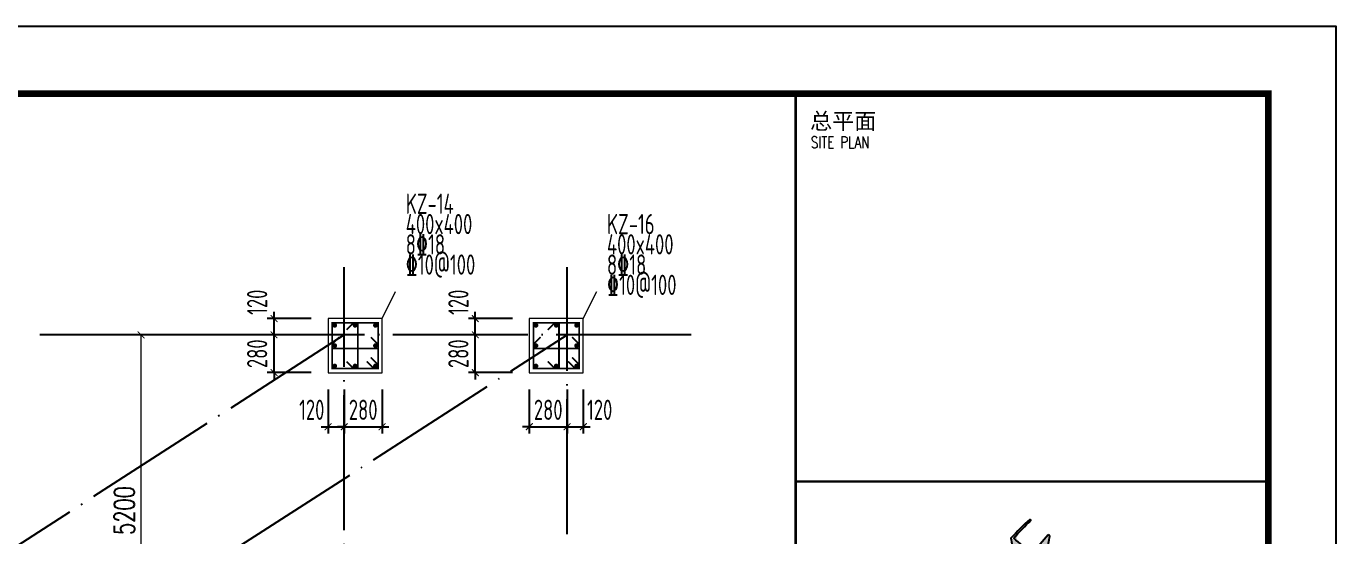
# Model space of a CAD drawing. Extents: x -638872 to -278819, y -139534 to 213996.
# Drawn here: x -298212 to -278819, y 41987 to 49531 of the extents above; entities that cross this region are included whole.
import ezdxf

# ---------------------------------------------------------------- set-up
doc = ezdxf.new("R2010")
doc.units = 0
doc.header["$LTSCALE"] = 1000
doc.header["$MEASUREMENT"] = 0
doc.linetypes.add('DOTE', pattern=[2.42, 2, -0.2, 0.02, -0.2])
doc.layers.get('0').update_dxf_attribs({"linetype": 'CONTINUOUS'})
doc.layers.get('Defpoints').update_dxf_attribs({"linetype": 'CONTINUOUS'})
for name, color, linetype in [('AXIS', 171, 'CONTINUOUS'), ('DOTE', 14, 'DOTE'), ('PUB_TITLE', 171, 'CONTINUOUS'), ('S_PCOLUMHOOPBAR', 24, 'CONTINUOUS'), ('TK', 4, 'CONTINUOUS')]:
    doc.layers.add(name, color=color, linetype=linetype)
for name, color, linetype, lineweight in [('COLU', 7, 'CONTINUOUS', 0), ('COLU_DIM', 3, 'CONTINUOUS', 0), ('COLU_HATCH', 251, 'CONTINUOUS', 0), ('S_PColumMainBar', 14, 'CONTINUOUS', 25), ('柱集中标注', 2, 'CONTINUOUS', 18), ('次梁吊筋标注', 7, 'CONTINUOUS', 18)]:
    doc.layers.add(name, color=color, linetype=linetype, lineweight=lineweight)
doc.styles.add('_TCH_DIM_T3', font='SIMPLEX', dxfattribs={"width": 0.705882, "bigfont": 'GBCBIG'})
doc.styles.add('FromPkpm', font='Pkpmeng', dxfattribs={"width": 0.7, "bigfont": 'hztxt'})
doc.styles.add('ROMANS', font='romans', dxfattribs={"width": 0.65, "height": 231.275})
doc.styles.add('TSSD_Dimension', font='tssdeng.shx', dxfattribs={"width": 0.7, "bigfont": 'hztxt.shx'})
doc.styles.add('图签宋体', font='', dxfattribs={"height": 300})
doc.styles.get('图签宋体').set_extended_font_data('NSimSun')
doc.dimstyles.new('_TCH_ARCH&&100', dxfattribs={"dimtxt": 297.5, "dimasz": 100, "dimexe": 250, "dimexo": 300, "dimgap": 100, "dimtad": 1, "dimdec": 0, "dimzin": 0, "dimdsep": 46, "dimtxsty": '_TCH_DIM_T3', "dimblk": 'ARCHTICK', "dimcen": 0.09, "dimclrt": 7, "dimazin": 2, "dimtfac": 1, "dimtdec": 0, "dimtix": 1, "dimtmove": 2, "dimatfit": 3, "dimfxl": 0, "dimtolj": 1, "dimtzin": 0, "dimarcsym": 0})
doc.dimstyles.new('TSSD_50_100', dxfattribs={"dimtxt": 300, "dimasz": 100, "dimexe": 100, "dimexo": 250, "dimgap": 100, "dimtad": 1, "dimdec": 0, "dimlfac": 0.5, "dimzin": 0, "dimdsep": 46, "dimtxsty": 'TSSD_Dimension', "dimblk": 'ARCHTICK', "dimblk1": 'ARCHTICK', "dimblk2": 'ARCHTICK', "dimcen": 0, "dimdle": 100, "dimclrt": 7, "dimadec": 0, "dimazin": 0, "dimtfac": 1, "dimtdec": 0, "dimtix": 1, "dimtmove": 2, "dimatfit": 3, "dimfxl": 0, "dimtolj": 1, "dimtzin": 0, "dimarcsym": 0})

# ---------------------------------------------------------------- blocks, each defined once
blk = doc.blocks.new('_ArchTick')
at = {"color": 0, "linetype": 'ByBlock', "const_width": 0.15}
blk.add_lwpolyline([(-0.5, -0.5), (0.5, 0.5)], dxfattribs=at)
blk = doc.blocks.new('*D14')
at = {"layer": 'AXIS', "color": 0, "lineweight": -2}
for p, q in [((-129171, 109950), (-130840, 109950)), ((-130590, 104750), (-130590, 109950)), ((-129171, 104750), (-130840, 104750))]:
    blk.add_line(p, q, dxfattribs=at)
at = {"layer": 'Defpoints', "color": 0}
for p in [(-130590, 109950), (-128871, 109950), (-128871, 104750)]:
    blk.add_point(p, dxfattribs=at)
at = {"layer": 'AXIS', "color": 0, "lineweight": -2, "xscale": 100, "yscale": 100, "zscale": 100}
for p, rotation in [((-130590, 109950), 90), ((-130590, 104750), 270)]:
    blk.add_blockref('_ArchTick', p, dxfattribs=dict(at, rotation=rotation))
at = {"layer": 'AXIS', "color": 7, "insert": (-130838, 107350), "char_height": 297.5, "attachment_point": 5, "rotation": 90, "style": '_TCH_DIM_T3'}
blk.add_mtext('\\A1;5200', dxfattribs=at)
blk = doc.blocks.new('*D15')
at = {"layer": 'AXIS', "color": 0, "lineweight": -2}
for p, q in [((-129171, 104750), (-130840, 104750)), ((-130590, 102650), (-130590, 104750)), ((-129171, 102650), (-130840, 102650))]:
    blk.add_line(p, q, dxfattribs=at)
at = {"layer": 'Defpoints', "color": 0}
for p in [(-130590, 104750), (-128871, 104750), (-128871, 102650)]:
    blk.add_point(p, dxfattribs=at)
at = {"layer": 'AXIS', "color": 0, "lineweight": -2, "xscale": 100, "yscale": 100, "zscale": 100}
for p, rotation in [((-130590, 104750), 90), ((-130590, 102650), 270)]:
    blk.add_blockref('_ArchTick', p, dxfattribs=dict(at, rotation=rotation))
at = {"layer": 'AXIS', "color": 7, "insert": (-130838, 103700), "char_height": 297.5, "attachment_point": 5, "rotation": 90, "style": '_TCH_DIM_T3'}
blk.add_mtext('\\A1;2100', dxfattribs=at)
blk = doc.blocks.new('*D16')
at = {"layer": 'AXIS', "color": 0, "lineweight": -2}
for p, q in [((-127581, 101918), (-127581, 100535)), ((-124281, 101918), (-124281, 100535)), ((-127581, 100785), (-124281, 100785))]:
    blk.add_line(p, q, dxfattribs=at)
at = {"layer": 'Defpoints', "color": 0}
for p in [(-127581, 102218), (-124281, 102218), (-124281, 100785)]:
    blk.add_point(p, dxfattribs=at)
at = {"layer": 'AXIS', "color": 0, "lineweight": -2, "xscale": 100, "yscale": 100, "zscale": 100, "rotation": 180}
blk.add_blockref('_ArchTick', (-127581, 100785), dxfattribs=at)
at = {"layer": 'AXIS', "color": 0, "lineweight": -2, "xscale": 100, "yscale": 100, "zscale": 100}
blk.add_blockref('_ArchTick', (-124281, 100785), dxfattribs=at)
at = {"layer": 'AXIS', "color": 7, "insert": (-125931, 101033), "char_height": 297.5, "attachment_point": 5, "style": '_TCH_DIM_T3'}
blk.add_mtext('\\A1;3300', dxfattribs=at)
blk = doc.blocks.new('*D410')
at = {"layer": 'COLU_DIM', "color": 0, "lineweight": -2}
for p, q in [((-290762, 44152), (-290762, 43502)), ((-290202, 44152), (-290202, 43502)), ((-290762, 43602), (-290862, 43602)), ((-290762, 43602), (-290202, 43602)), ((-290202, 43602), (-290102, 43602))]:
    blk.add_line(p, q, dxfattribs=at)
at = {"layer": 'Defpoints', "color": 0}
for p in [(-290762, 44402), (-290202, 44402), (-290202, 43602)]:
    blk.add_point(p, dxfattribs=at)
at = {"layer": 'COLU_DIM', "color": 0, "lineweight": -2, "xscale": 100, "yscale": 100, "zscale": 100}
blk.add_blockref('_ArchTick', (-290762, 43602), dxfattribs=at)
at = {"layer": 'COLU_DIM', "color": 0, "lineweight": -2, "xscale": 100, "yscale": 100, "zscale": 100, "rotation": 180}
blk.add_blockref('_ArchTick', (-290202, 43602), dxfattribs=at)
at = {"layer": 'COLU_DIM', "color": 7, "insert": (-290482, 43852), "char_height": 300, "attachment_point": 5, "style": 'TSSD_Dimension'}
blk.add_mtext('\\A1;280', dxfattribs=at)
blk = doc.blocks.new('*D411')
at = {"layer": 'COLU_DIM', "color": 0, "lineweight": -2}
for p, q in [((-290202, 44152), (-290202, 43502)), ((-289962, 44152), (-289962, 43502)), ((-290302, 43602), (-289862, 43602))]:
    blk.add_line(p, q, dxfattribs=at)
at = {"layer": 'Defpoints', "color": 0}
for p in [(-290202, 44402), (-289962, 44402), (-289962, 43602)]:
    blk.add_point(p, dxfattribs=at)
at = {"layer": 'COLU_DIM', "color": 0, "lineweight": -2, "xscale": 100, "yscale": 100, "zscale": 100, "rotation": 180}
blk.add_blockref('_ArchTick', (-290202, 43602), dxfattribs=at)
at = {"layer": 'COLU_DIM', "color": 0, "lineweight": -2, "xscale": 100, "yscale": 100, "zscale": 100}
blk.add_blockref('_ArchTick', (-289962, 43602), dxfattribs=at)
at = {"layer": 'COLU_DIM', "color": 7, "insert": (-289720, 43852), "char_height": 300, "attachment_point": 5, "style": 'TSSD_Dimension'}
blk.add_mtext('\\A1;120', dxfattribs=at)
blk = doc.blocks.new('*D412')
at = {"layer": 'COLU_DIM', "color": 0, "lineweight": -2}
for p, q in [((-291562, 44962), (-291562, 45062)), ((-291012, 44962), (-291662, 44962)), ((-291562, 44402), (-291562, 44962)), ((-291012, 44402), (-291662, 44402)), ((-291562, 44402), (-291562, 44302))]:
    blk.add_line(p, q, dxfattribs=at)
at = {"layer": 'Defpoints', "color": 0}
for p in [(-291562, 44962), (-290762, 44962), (-290762, 44402)]:
    blk.add_point(p, dxfattribs=at)
at = {"layer": 'COLU_DIM', "color": 0, "lineweight": -2, "xscale": 100, "yscale": 100, "zscale": 100}
for p, rotation in [((-291562, 44962), 270), ((-291562, 44402), 90)]:
    blk.add_blockref('_ArchTick', p, dxfattribs=dict(at, rotation=rotation))
at = {"layer": 'COLU_DIM', "color": 7, "insert": (-291812, 44682), "char_height": 300, "attachment_point": 5, "rotation": 90, "style": 'TSSD_Dimension'}
blk.add_mtext('\\A1;280', dxfattribs=at)
blk = doc.blocks.new('*D413')
at = {"layer": 'COLU_DIM', "color": 0, "lineweight": -2}
for p, q in [((-291012, 45202), (-291662, 45202)), ((-291562, 44862), (-291562, 45302)), ((-291012, 44962), (-291662, 44962))]:
    blk.add_line(p, q, dxfattribs=at)
at = {"layer": 'Defpoints', "color": 0}
for p in [(-291562, 45202), (-290762, 45202), (-290762, 44962)]:
    blk.add_point(p, dxfattribs=at)
at = {"layer": 'COLU_DIM', "color": 0, "lineweight": -2, "xscale": 100, "yscale": 100, "zscale": 100}
for p, rotation in [((-291562, 45202), 90), ((-291562, 44962), 270)]:
    blk.add_blockref('_ArchTick', p, dxfattribs=dict(at, rotation=rotation))
at = {"layer": 'COLU_DIM', "color": 7, "insert": (-291812, 45444), "char_height": 300, "attachment_point": 5, "rotation": 90, "style": 'TSSD_Dimension'}
blk.add_mtext('\\A1;120', dxfattribs=at)
blk = doc.blocks.new('*D414')
at = {"layer": 'COLU_DIM', "color": 0, "lineweight": -2}
for p, q in [((-293742, 44152), (-293742, 43502)), ((-293502, 44152), (-293502, 43502)), ((-293842, 43602), (-293402, 43602))]:
    blk.add_line(p, q, dxfattribs=at)
at = {"layer": 'Defpoints', "color": 0}
for p in [(-293742, 44402), (-293502, 44402), (-293502, 43602)]:
    blk.add_point(p, dxfattribs=at)
at = {"layer": 'COLU_DIM', "color": 0, "lineweight": -2, "xscale": 100, "yscale": 100, "zscale": 100, "rotation": 180}
blk.add_blockref('_ArchTick', (-293742, 43602), dxfattribs=at)
at = {"layer": 'COLU_DIM', "color": 0, "lineweight": -2, "xscale": 100, "yscale": 100, "zscale": 100}
blk.add_blockref('_ArchTick', (-293502, 43602), dxfattribs=at)
at = {"layer": 'COLU_DIM', "color": 7, "insert": (-293984, 43852), "char_height": 300, "attachment_point": 5, "style": 'TSSD_Dimension'}
blk.add_mtext('\\A1;120', dxfattribs=at)
blk = doc.blocks.new('*D415')
at = {"layer": 'COLU_DIM', "color": 0, "lineweight": -2}
for p, q in [((-293502, 44152), (-293502, 43502)), ((-292942, 44152), (-292942, 43502)), ((-293502, 43602), (-293602, 43602)), ((-293502, 43602), (-292942, 43602)), ((-292942, 43602), (-292842, 43602))]:
    blk.add_line(p, q, dxfattribs=at)
at = {"layer": 'Defpoints', "color": 0}
for p in [(-293502, 44402), (-292942, 44402), (-292942, 43602)]:
    blk.add_point(p, dxfattribs=at)
at = {"layer": 'COLU_DIM', "color": 0, "lineweight": -2, "xscale": 100, "yscale": 100, "zscale": 100}
blk.add_blockref('_ArchTick', (-293502, 43602), dxfattribs=at)
at = {"layer": 'COLU_DIM', "color": 0, "lineweight": -2, "xscale": 100, "yscale": 100, "zscale": 100, "rotation": 180}
blk.add_blockref('_ArchTick', (-292942, 43602), dxfattribs=at)
at = {"layer": 'COLU_DIM', "color": 7, "insert": (-293222, 43852), "char_height": 300, "attachment_point": 5, "style": 'TSSD_Dimension'}
blk.add_mtext('\\A1;280', dxfattribs=at)
blk = doc.blocks.new('*D416')
at = {"layer": 'COLU_DIM', "color": 0, "lineweight": -2}
for p, q in [((-294542, 44962), (-294542, 45062)), ((-293992, 44962), (-294642, 44962)), ((-294542, 44402), (-294542, 44962)), ((-293992, 44402), (-294642, 44402)), ((-294542, 44402), (-294542, 44302))]:
    blk.add_line(p, q, dxfattribs=at)
at = {"layer": 'Defpoints', "color": 0}
for p in [(-294542, 44962), (-293742, 44962), (-293742, 44402)]:
    blk.add_point(p, dxfattribs=at)
at = {"layer": 'COLU_DIM', "color": 0, "lineweight": -2, "xscale": 100, "yscale": 100, "zscale": 100}
for p, rotation in [((-294542, 44962), 270), ((-294542, 44402), 90)]:
    blk.add_blockref('_ArchTick', p, dxfattribs=dict(at, rotation=rotation))
at = {"layer": 'COLU_DIM', "color": 7, "insert": (-294792, 44682), "char_height": 300, "attachment_point": 5, "rotation": 90, "style": 'TSSD_Dimension'}
blk.add_mtext('\\A1;280', dxfattribs=at)
blk = doc.blocks.new('*D417')
at = {"layer": 'COLU_DIM', "color": 0, "lineweight": -2}
for p, q in [((-293992, 45202), (-294642, 45202)), ((-294542, 44862), (-294542, 45302)), ((-293992, 44962), (-294642, 44962))]:
    blk.add_line(p, q, dxfattribs=at)
at = {"layer": 'Defpoints', "color": 0}
for p in [(-294542, 45202), (-293742, 45202), (-293742, 44962)]:
    blk.add_point(p, dxfattribs=at)
at = {"layer": 'COLU_DIM', "color": 0, "lineweight": -2, "xscale": 100, "yscale": 100, "zscale": 100}
for p, rotation in [((-294542, 45202), 90), ((-294542, 44962), 270)]:
    blk.add_blockref('_ArchTick', p, dxfattribs=dict(at, rotation=rotation))
at = {"layer": 'COLU_DIM', "color": 7, "insert": (-294792, 45444), "char_height": 300, "attachment_point": 5, "rotation": 90, "style": 'TSSD_Dimension'}
blk.add_mtext('\\A1;120', dxfattribs=at)
blk = doc.blocks.new('A$C053D6479')
at = {"layer": 'PUB_TITLE'}
h = blk.add_hatch(color=256, dxfattribs=at)
h.dxf.hatch_style = 1
edge = h.paths.add_edge_path()
edge.add_spline(control_points=[(1026, 827), (1105, 920), (1188, 1008), (1266, 1102)], knot_values=[13, 13, 13, 13, 14, 14, 14, 14], degree=3, periodic=0)
edge.add_spline(control_points=[(1266, 1102), (1258, 1111), (1249, 1119), (1239, 1116)], knot_values=[12, 12, 12, 12, 13, 13, 13, 13], degree=3, periodic=0)
edge.add_spline(control_points=[(1239, 1116), (1210, 1107), (1179, 1092), (1144, 1077)], knot_values=[11, 11, 11, 11, 12, 12, 12, 12], degree=3, periodic=0)
edge.add_spline(control_points=[(1144, 1077), (1109, 1063), (1069, 1053), (1047, 1038)], knot_values=[10, 10, 10, 10, 11, 11, 11, 11], degree=3, periodic=0)
edge.add_spline(control_points=[(1047, 1038), (1028, 1026), (1007, 992), (991, 972)], knot_values=[9, 9, 9, 9, 10, 10, 10, 10], degree=3, periodic=0)
edge.add_spline(control_points=[(991, 972), (942, 913), (899, 868), (849, 810)], knot_values=[8, 8, 8, 8, 9, 9, 9, 9], degree=3, periodic=0)
edge.add_spline(control_points=[(849, 810), (842, 801), (822, 776), (822, 775)], knot_values=[7, 7, 7, 7, 8, 8, 8, 8], degree=3, periodic=0)
edge.add_spline(control_points=[(822, 775), (823, 771), (848, 752), (859, 744)], knot_values=[6, 6, 6, 6, 7, 7, 7, 7], degree=3, periodic=0)
edge.add_spline(control_points=[(859, 744), (949, 670), (1035, 592), (1122, 521)], knot_values=[5, 5, 5, 5, 6, 6, 6, 6], degree=3, periodic=0)
edge.add_spline(control_points=[(1122, 521), (1153, 527), (1185, 530), (1217, 533)], knot_values=[4, 4, 4, 4, 5, 5, 5, 5], degree=3, periodic=0)
edge.add_spline(control_points=[(1217, 533), (1246, 535), (1293, 532), (1316, 542)], knot_values=[3, 3, 3, 3, 4, 4, 4, 4], degree=3, periodic=0)
edge.add_spline(control_points=[(1316, 542), (1327, 547), (1338, 565), (1349, 579)], knot_values=[2, 2, 2, 2, 3, 3, 3, 3], degree=3, periodic=0)
edge.add_spline(control_points=[(1349, 579), (1423, 670), (1507, 759), (1572, 848)], knot_values=[1, 1, 1, 1, 2, 2, 2, 2], degree=3, periodic=0)
edge.add_spline(control_points=[(1572, 848), (1564, 852), (1561, 861), (1551, 862)], knot_values=[0, 0, 0, 0, 1, 1, 1, 1], degree=3, periodic=0)
edge.add_spline(control_points=[(1551, 862), (1469, 769), (1393, 671), (1310, 579)], knot_values=[15, 15, 15, 15, 16, 16, 16, 16], degree=3, periodic=0)
edge.add_spline(control_points=[(1310, 579), (1216, 662), (1118, 742), (1026, 827)], knot_values=[14, 14, 14, 14, 15, 15, 15, 15], degree=3, periodic=0)
at = {"layer": 'TK'}
h = blk.add_hatch(color=256, dxfattribs=at)
h.dxf.hatch_style = 2
edge = h.paths.add_edge_path()
edge.add_spline(control_points=[(906, 946), (906, 946), (906, 946), (866, 899), (814, 839), (806, 829), (789, 806), (787, 806), (777, 804), (728, 856), (719, 864), (651, 922), (580, 978), (514, 1036), (509, 1106), (488, 1176), (479, 1247), (570, 1343), (663, 1436), (758, 1526), (764, 1523), (768, 1518), (774, 1515), (693, 1422), (599, 1343), (520, 1249), (607, 1171), (698, 1096), (789, 1021), (874, 1109), (950, 1206), (1031, 1298), (1066, 1286), (1054, 1262), (1045, 1224), (1036, 1188), (1031, 1158), (1024, 1121), (1020, 1104), (1017, 1085), (1012, 1071), (1004, 1052), (976, 1026), (956, 1003), (906, 946)], knot_values=[-1, 0, 0, 0, 0, 0.0001, 1, 1, 1, 2, 2, 2, 3, 3, 3, 4, 4, 4, 5, 5, 5, 6, 6, 6, 7, 7, 7, 8, 8, 8, 9, 9, 9, 10, 10, 10, 11, 11, 11, 12, 12, 12, 13, 13, 13, 14, 14, 14, 14], degree=3, periodic=0)
h = blk.add_hatch(color=256, dxfattribs=at)
h.dxf.hatch_style = 2
edge = h.paths.add_edge_path()
edge.add_spline(control_points=[(291, 452), (291, 452), (291, 452), (313, 470), (322, 480), (400, 566), (477, 652), (553, 736), (460, 815), (366, 894), (270, 970), (183, 883), (101, 791), (16, 703), (-18, 714), (9, 735), (28, 755), (103, 838), (192, 930), (266, 1005), (319, 1009), (387, 1005), (442, 1007), (456, 1008), (472, 1011), (485, 1007), (507, 1000), (534, 967), (555, 949), (624, 891), (699, 833), (760, 773), (689, 691), (614, 604), (539, 517), (529, 505), (516, 487), (506, 482), (492, 475), (469, 472), (452, 467), (416, 456), (383, 448), (342, 438), (323, 433), (297, 422), (293, 440), (291, 452)], knot_values=[-1, 0, 0, 0, 0, 0.0001, 1, 1, 1, 2, 2, 2, 3, 3, 3, 4, 4, 4, 5, 5, 5, 6, 6, 6, 7, 7, 7, 8, 8, 8, 9, 9, 9, 10, 10, 10, 11, 11, 11, 12, 12, 12, 13, 13, 13, 14, 14, 14, 15, 15, 15, 15], degree=3, periodic=0)
h = blk.add_hatch(color=256, dxfattribs=at)
h.dxf.hatch_style = 2
edge = h.paths.add_edge_path()
edge.add_spline(control_points=[(662, 103), (662, 103), (662, 103), (616, 143), (568, 186), (545, 207), (518, 224), (499, 250), (501, 259), (511, 261), (516, 267), (609, 192), (696, 111), (785, 33), (883, 118), (977, 208), (1070, 298), (992, 373), (892, 456), (803, 534), (791, 544), (768, 561), (766, 569), (761, 588), (776, 634), (780, 655), (785, 690), (788, 721), (795, 746), (897, 661), (998, 576), (1097, 490), (1100, 425), (1106, 361), (1107, 294), (1018, 207), (925, 121), (830, 33), (818, 21), (800, 0), (787, 0), (768, -1), (725, 49), (712, 60), (662, 103)], knot_values=[-1, 0, 0, 0, 0, 0.0001, 1, 1, 1, 2, 2, 2, 3, 3, 3, 4, 4, 4, 5, 5, 5, 6, 6, 6, 7, 7, 7, 8, 8, 8, 9, 9, 9, 10, 10, 10, 11, 11, 11, 12, 12, 12, 13, 13, 13, 14, 14, 14, 14], degree=3, periodic=0)
for points, knots in [([(1031, 1298), (1066, 1286), (1054, 1262), (1045, 1224), (1036, 1188), (1031, 1158), (1024, 1121), (1020, 1104), (1017, 1085), (1012, 1071), (1004, 1052), (976, 1026), (956, 1003), (906, 946), (866, 899), (814, 839), (806, 829), (789, 806), (787, 806), (777, 804), (728, 856), (719, 864), (651, 922), (580, 978), (514, 1036), (509, 1106), (488, 1176), (479, 1247), (570, 1343), (663, 1436), (758, 1526), (764, 1523), (768, 1518), (774, 1515), (693, 1422), (599, 1343), (520, 1249), (607, 1171), (698, 1096), (789, 1021), (874, 1109), (950, 1206), (1031, 1298)], [0, 0, 0, 0, 1, 1, 1, 2, 2, 2, 3, 3, 3, 4, 4, 4, 5, 5, 5, 6, 6, 6, 7, 7, 7, 8, 8, 8, 9, 9, 9, 10, 10, 10, 11, 11, 11, 12, 12, 12, 13, 13, 13, 14, 14, 14, 14]), ([(555, 949), (624, 891), (699, 833), (760, 773), (689, 691), (614, 604), (539, 517), (529, 505), (516, 487), (506, 482), (492, 475), (469, 472), (452, 467), (416, 456), (383, 448), (342, 438), (323, 433), (297, 422), (293, 440), (291, 452), (313, 470), (322, 480), (400, 566), (477, 652), (553, 736), (460, 815), (366, 894), (270, 970), (183, 883), (101, 791), (16, 703), (-18, 714), (9, 735), (28, 755), (103, 838), (192, 930), (266, 1005), (319, 1009), (387, 1005), (442, 1007), (456, 1008), (472, 1011), (485, 1007), (507, 1000), (534, 967), (555, 949)], [0, 0, 0, 0, 1, 1, 1, 2, 2, 2, 3, 3, 3, 4, 4, 4, 5, 5, 5, 6, 6, 6, 7, 7, 7, 8, 8, 8, 9, 9, 9, 10, 10, 10, 11, 11, 11, 12, 12, 12, 13, 13, 13, 14, 14, 14, 15, 15, 15, 15]), ([(1551, 862), (1561, 861), (1564, 852), (1572, 848), (1507, 759), (1423, 670), (1349, 579), (1338, 565), (1327, 547), (1316, 542), (1293, 532), (1246, 535), (1217, 533), (1185, 530), (1153, 527), (1122, 521), (1035, 592), (949, 670), (859, 744), (848, 752), (823, 771), (822, 775), (822, 776), (842, 801), (849, 810), (899, 868), (942, 913), (991, 972), (1007, 992), (1028, 1026), (1047, 1038), (1069, 1053), (1109, 1063), (1144, 1077), (1179, 1092), (1210, 1107), (1239, 1116), (1249, 1119), (1258, 1111), (1266, 1102), (1188, 1008), (1105, 920), (1026, 827), (1118, 742), (1216, 662), (1310, 579), (1393, 671), (1469, 769), (1551, 862)], [0, 0, 0, 0, 1, 1, 1, 2, 2, 2, 3, 3, 3, 4, 4, 4, 5, 5, 5, 6, 6, 6, 7, 7, 7, 8, 8, 8, 9, 9, 9, 10, 10, 10, 11, 11, 11, 12, 12, 12, 13, 13, 13, 14, 14, 14, 15, 15, 15, 16, 16, 16, 16]), ([(1097, 490), (1100, 425), (1106, 361), (1107, 294), (1018, 207), (925, 121), (830, 33), (818, 21), (800, 0), (787, 0), (768, -1), (725, 49), (712, 60), (662, 103), (616, 143), (568, 186), (545, 207), (518, 224), (499, 250), (501, 259), (511, 261), (516, 267), (609, 192), (696, 111), (785, 33), (883, 118), (977, 208), (1070, 298), (992, 373), (892, 456), (803, 534), (791, 544), (768, 561), (766, 569), (761, 588), (776, 634), (780, 655), (785, 690), (788, 721), (795, 746), (897, 661), (998, 576), (1097, 490)], [0, 0, 0, 0, 1, 1, 1, 2, 2, 2, 3, 3, 3, 4, 4, 4, 5, 5, 5, 6, 6, 6, 7, 7, 7, 8, 8, 8, 9, 9, 9, 10, 10, 10, 11, 11, 11, 12, 12, 12, 13, 13, 13, 14, 14, 14, 14])]:
    blk.add_open_spline(points, degree=3, knots=knots, dxfattribs=at)
blk = doc.blocks.new('GeYuanFrame_51865015', base_point=(18.76, 4.34))
at = {"layer": 'TK'}
blk.add_line((43.76, 414.34), (751.76, 414.34), dxfattribs=at)
blk.add_lwpolyline([(18.76, 424.34), (761.76, 424.34), (761.76, 4.34), (18.76, 4.34), (18.76, 424.34)], dxfattribs=at)
at = {"layer": 'TK', "const_width": 1}
blk.add_lwpolyline([(751.76, 414.34), (43.76, 414.34), (43.76, 14.34), (751.76, 14.34)], close=True, dxfattribs=at)
at = {"layer": 'TK'}
for points, const_width in [([(681.76, 414.34), (681.76, 14.34)], 0.4), ([(681.76, 356.95), (751.76, 356.95)], 0.35)]:
    blk.add_lwpolyline(points, dxfattribs=dict(at, const_width=const_width))
at = {"layer": 'PUB_TITLE', "xscale": 0.01000000000021828, "yscale": 0.01000000000021828, "zscale": 0.01}
blk.add_blockref('A$C053D6479', (708.86, 336.08), dxfattribs=at)
at = {"layer": 'TK', "style": '图签宋体'}
blk.add_text('总平面', height=2.4, dxfattribs=at).set_placement((683.9, 409.1))
at = {"layer": 'TK', "style": 'ROMANS', "width": 0.76}
blk.add_text('SITE PLAN', height=1.697, dxfattribs=at).set_placement((684.02, 406.31))
blk = doc.blocks.new('www')
at = {"layer": 'AXIS'}
for p, q in [((-128870.7, 109950.4), (-132089.7, 109950.4)), ((-128870.7, 104750.4), (-132089.7, 104750.4)), ((-128870.7, 102650.4), (-132089.7, 102650.4)), ((-127580.8, 102218.3), (-127580.8, 100215.6)), ((-124280.8, 102218.3), (-124280.8, 100215.6))]:
    blk.add_line(p, q, dxfattribs=at)
at = {"layer": 'DOTE', "color": 8, "linetype": 'DOTE'}
for p, q in [((-127580.8, 102218.3), (-127580.8, 110950.4)), ((-124280.8, 102160.1), (-124280.8, 110950.4)), ((-122441.4, 109950.4), (-128870.7, 109950.4)), ((-128870.7, 104750.4), (-122441.4, 104750.4)), ((-128870.7, 102650.4), (-122441.4, 102650.4))]:
    blk.add_line(p, q, dxfattribs=at)
at = {"layer": 'AXIS'}
for p1, p2, distance, text, picture, middle in [((-128870.7, 104750.4), (-128870.7, 109950.4), 1719, '5200', '*D14', (-130838.4, 107350.4)), ((-128870.7, 102650.4), (-128870.7, 104750.4), 1719, '2100', '*D15', (-130838.4, 103700.4)), ((-127580.8, 102218.3), (-124280.8, 102218.3), -1433.7, '3300', '*D16', (-125930.8, 101033.3))]:
    dim = blk.add_aligned_dim(p1=p1, p2=p2, distance=distance, text=text, dimstyle='_TCH_ARCH&&100', dxfattribs=at)
    dim.commit()
    dim.dimension.update_dxf_attribs({"geometry": picture, "text_midpoint": middle})

msp = doc.modelspace()

# ---------------------------------------------------------------- linework, layer by layer
at = {"layer": 'COLU'}
for points in [[(-292942.15, 44401.68), (-292942.15, 45201.68), (-293742.15, 45201.68), (-293742.15, 44401.68)], [(-289962.15, 44401.68), (-289962.15, 45201.68), (-290762.15, 45201.68), (-290762.15, 44401.68)]]:
    msp.add_lwpolyline(points, close=True, dxfattribs=at)
at = {"layer": 'DOTE', "color": 8, "linetype": 'DOTE'}
for p, q in [((-293502.15, 44961.68), (-316708.76, 30001.89)), ((-313408.76, 30001.89), (-290202.15, 44961.68))]:
    msp.add_line(p, q, dxfattribs=at)
at = {"layer": 'S_PCOLUMHOOPBAR', "ltscale": 2, "const_width": 25}
for points in [[(-293168.21, 44567.75), (-293062.15, 44461.68), (-293002.15, 44461.68), (-293002.15, 44521.68), (-293002.15, 44461.68), (-293002.15, 45141.68), (-293682.15, 45141.68), (-293682.15, 44461.68), (-293062.15, 44461.68), (-293002.15, 44461.68), (-293002.15, 44521.68), (-293108.21, 44627.75)], [(-293468.21, 44567.75), (-293362.15, 44461.68), (-293302.15, 44461.68), (-293302.15, 45141.68), (-293362.15, 45141.68), (-293468.21, 45035.61)], [(-290188.21, 44567.75), (-290082.15, 44461.68), (-290022.15, 44461.68), (-290022.15, 44521.68), (-290022.15, 44461.68), (-290022.15, 45141.68), (-290702.15, 45141.68), (-290702.15, 44461.68), (-290082.15, 44461.68), (-290022.15, 44461.68), (-290022.15, 44521.68), (-290128.21, 44627.75)], [(-290488.21, 44567.75), (-290382.15, 44461.68), (-290322.15, 44461.68), (-290322.15, 45141.68), (-290382.15, 45141.68), (-290488.21, 45035.61)], [(-293576.08, 44927.75), (-293682.15, 44821.68), (-293682.15, 44761.68), (-293002.15, 44761.68), (-293002.15, 44821.68), (-293108.21, 44927.75)], [(-290596.08, 44927.75), (-290702.15, 44821.68), (-290702.15, 44761.68), (-290022.15, 44761.68), (-290022.15, 44821.68), (-290128.21, 44927.75)]]:
    msp.add_lwpolyline(points, dxfattribs=at)
at = {"layer": 'S_PColumMainBar', "ltscale": 2, "const_width": 35}
for points in [[(-293625.65, 45102.68, 1), (-293660.65, 45102.68, 1)], [(-293324.65, 45102.68, 1), (-293359.65, 45102.68, 1)], [(-293023.65, 45102.68, 1), (-293058.65, 45102.68, 1)], [(-290645.65, 45102.68, 1), (-290680.65, 45102.68, 1)], [(-290344.65, 45102.68, 1), (-290379.65, 45102.68, 1)], [(-290043.65, 45102.68, 1), (-290078.65, 45102.68, 1)], [(-293625.65, 44801.68, 1), (-293660.65, 44801.68, 1)], [(-293023.65, 44801.68, 1), (-293058.65, 44801.68, 1)], [(-290645.65, 44801.68, 1), (-290680.65, 44801.68, 1)], [(-290043.65, 44801.68, 1), (-290078.65, 44801.68, 1)], [(-293625.65, 44500.68, 1), (-293660.65, 44500.68, 1)], [(-293324.65, 44500.68, 1), (-293359.65, 44500.68, 1)], [(-293023.65, 44500.68, 1), (-293058.65, 44500.68, 1)], [(-290645.65, 44500.68, 1), (-290680.65, 44500.68, 1)], [(-290344.65, 44500.68, 1), (-290379.65, 44500.68, 1)], [(-290043.65, 44500.68, 1), (-290078.65, 44500.68, 1)]]:
    msp.add_lwpolyline(points, format="xyb", close=True, dxfattribs=at)
at = {"layer": '柱集中标注', "lineweight": 18, "ltscale": 2}
for p, q in [((-292942.15, 45201.68), (-292742.15, 45601.68)), ((-289962.15, 45201.68), (-289762.15, 45601.68))]:
    msp.add_line(p, q, dxfattribs=at)

# ---------------------------------------------------------------- block references
at = {"layer": 'COLU_HATCH', "xscale": 100, "yscale": 100, "zscale": 100}
msp.add_blockref('GeYuanFrame_51865015', (-353118.7, 7530.67), dxfattribs=at)
at = {"layer": '次梁吊筋标注'}
msp.add_blockref('www', (-165921.34, -64988.68), dxfattribs=at)

# ---------------------------------------------------------------- texts
at = {"layer": '柱集中标注', "lineweight": 25, "style": 'FromPkpm', "width": 0.7}
for s, p in [('KZ-14', (-292592.15, 46751.68)), ('400x400', (-292592.15, 46451.68)), ('KZ-16', (-289612.15, 46451.68)), ('8\x8418', (-292592.15, 46151.68)), ('400x400', (-289612.15, 46151.68)), ('\x8410@100', (-292592.15, 45851.68)), ('8\x8418', (-289612.15, 45851.68)), ('\x8410@100', (-289612.15, 45551.68))]:
    msp.add_text(s, height=300, dxfattribs=at).set_placement(p)

# ---------------------------------------------------------------- dimensions: what is measured, and where the dimension line sits
at = {"layer": 'COLU_DIM'}
for base, p1, p2, picture, middle in [((-294542.15, 45201.68), (-293742.15, 44961.68), (-293742.15, 45201.68), '*D417', (-294792.15, 45443.6)), ((-291562.15, 45201.68), (-290762.15, 44961.68), (-290762.15, 45201.68), '*D413', (-291812.15, 45443.6))]:
    dim = msp.add_linear_dim(base=base, p1=p1, p2=p2, angle=270, dimstyle='TSSD_50_100', dxfattribs=at)
    dim.commit()
    dim.dimension.update_dxf_attribs({"geometry": picture, "text_midpoint": middle, "dimtype": 128})
for base, p1, p2, picture, middle in [((-294542.15, 44961.68), (-293742.15, 44401.68), (-293742.15, 44961.68), '*D416', (-294792.15, 44681.68)), ((-291562.15, 44961.68), (-290762.15, 44401.68), (-290762.15, 44961.68), '*D412', (-291812.15, 44681.68))]:
    dim = msp.add_linear_dim(base=base, p1=p1, p2=p2, angle=270, dimstyle='TSSD_50_100', dxfattribs=at)
    dim.commit()
    dim.dimension.update_dxf_attribs({"geometry": picture, "text_midpoint": middle})
for base, p1, p2, picture, middle in [((-293502.15, 43601.68), (-293742.15, 44401.68), (-293502.15, 44401.68), '*D414', (-293984.07, 43851.68)), ((-289962.15, 43601.68), (-290202.15, 44401.68), (-289962.15, 44401.68), '*D411', (-289720.22, 43851.68))]:
    dim = msp.add_linear_dim(base=base, p1=p1, p2=p2, dimstyle='TSSD_50_100', dxfattribs=at)
    dim.commit()
    dim.dimension.update_dxf_attribs({"geometry": picture, "text_midpoint": middle, "dimtype": 128})
for base, p1, p2, picture, middle in [((-292942.15, 43601.68), (-293502.15, 44401.68), (-292942.15, 44401.68), '*D415', (-293222.15, 43851.68)), ((-290202.15, 43601.68), (-290762.15, 44401.68), (-290202.15, 44401.68), '*D410', (-290482.15, 43851.68))]:
    dim = msp.add_linear_dim(base=base, p1=p1, p2=p2, dimstyle='TSSD_50_100', dxfattribs=at)
    dim.commit()
    dim.dimension.update_dxf_attribs({"geometry": picture, "text_midpoint": middle})

doc.saveas('drawing.dxf')
